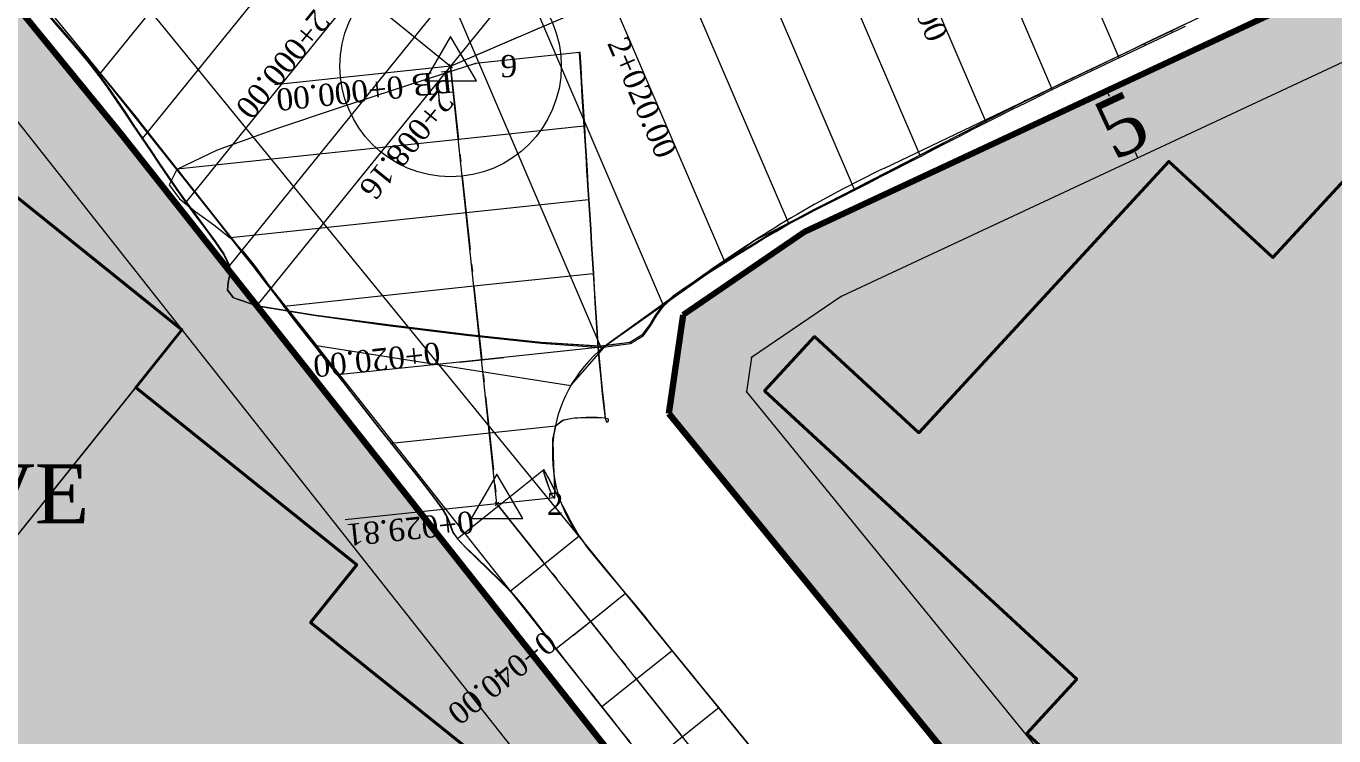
# Model space of a CAD drawing. Header units: metres. Extents: x 478603 to 489313, y 4282657 to 4289463.
# Drawn here: x 479917.1 to 480005.7, y 4286548.4 to 4286596.5 of the extents above; entities that cross this region are included whole.
import ezdxf

# ---------------------------------------------------------------- set-up
doc = ezdxf.new("R2010")
doc.units = ezdxf.units.M
for name, color, linetype, lineweight in [('ADAKENARI', 18, 'Continuous', 0), ('DEGER', 18, 'Continuous', 20), ('EKS_2', 5, 'Continuous', 0), ('EKS_6', 5, 'Continuous', 0), ('EKSENLER', 3, 'Continuous', 0), ('HAT_ENERJI_NAKIL_HAT', 18, 'Continuous', 0), ('HDA_2', 30, 'Continuous', 0), ('HDO_6', 30, 'Continuous', 0), ('ISLETME', 18, 'Continuous', 20), ('KALDIRIM', 11, 'Continuous', 0), ('KDA_6', 150, 'Continuous', 20), ('KDO_6', 150, 'Continuous', 20), ('KYA_2', 1, 'Continuous', 20), ('KYO_6', 1, 'Continuous', 20), ('MUSTEMILAT_CIZGISI', 18, 'Continuous', 50), ('PARSEL_ALAN', 254, 'Continuous', 0), ('PARSEL_SERA_ALAN', 9, 'Continuous', 40), ('PL_ALİNMAN', 1, 'Continuous', 0), ('PL_ENKESIT', 1, 'Continuous', 0), ('PL_KM', 4, 'Continuous', 0), ('PL_KMYAZI', 30, 'Continuous', 0), ('PL_SEMBOL', 7, 'Continuous', 0), ('PL_SOME', 7, 'Continuous', 0), ('PL_TOTFKM', 7, 'Continuous', 0), ('RAKORDMAN', 3, 'Continuous', 0), ('ROL_CEPHE', 1, 'Continuous', 0), ('SEV_KYA_HDA', 3, 'Continuous', 0), ('SEV_KYO_HDO', 3, 'Continuous', 0), ('SEV_KYO_YKO', 3, 'Continuous', 0), ('SEV_YKO_KDO', 3, 'Continuous', 0), ('SNR_YAPIYAK', 18, 'Continuous', 0), ('YKA_2', 33, 'Continuous', 0), ('YKA_6', 33, 'Continuous', 0), ('YKO_6', 33, 'Continuous', 0)]:
    doc.layers.add(name, color=color, linetype=linetype, lineweight=lineweight)
doc.styles.get("Standard").update_dxf_attribs({"font": 'times.ttf'})

# ---------------------------------------------------------------- blocks, each defined once
blk = doc.blocks.new('3')
at = {"layer": 'PL_SEMBOL'}
for p, q in [((0, 2), (-1.75, -1)), ((1.75, -1), (0, 2)), ((0.125, 0.125), (-0.125, -0.125)), ((-0.125, 0.125), (0.125, -0.125)), ((-1.75, -1), (1.75, -1))]:
    blk.add_line(p, q, dxfattribs=at)

msp = doc.modelspace()

# ---------------------------------------------------------------- hatches: boundary and pattern name
at = {"layer": 'PARSEL_ALAN'}
for points in [[(480169.869, 4286557.575), (480063.817, 4286659.084), (480010.797, 4286601.67), (479969.835, 4286582.554), (479961.602, 4286576.95), (479960.631, 4286570.264), (480064.323, 4286443.282)], [(479915.44, 4286599.397), (480050.105, 4286429.073), (480051.79, 4286400.221), (480044.611, 4286399.78), (479955.213, 4286376.266), (479925.654, 4286368.491), (479933.32, 4286401.749), (479850.67, 4286385.447), (479782.452, 4286391.846), (479751.198, 4286394.778)]]:
    msp.add_hatch(color=256, dxfattribs=at).paths.add_polyline_path(points)
at = {"layer": 'PARSEL_SERA_ALAN'}
for points in [[(480066.396, 4286452.897), (480052.29, 4286465.923), (480055.683, 4286469.596), (480034.524, 4286489.135), (480037.917, 4286492.808), (480009.706, 4286518.86), (480013.098, 4286522.534), (479984.887, 4286548.586), (479988.279, 4286552.259), (479967.121, 4286571.798), (479970.513, 4286575.471), (479977.566, 4286568.958), (479994.527, 4286587.325), (480001.58, 4286580.812), (480062.639, 4286646.931), (480161.377, 4286555.749)], [(479927.627, 4286575.921), (479924.497, 4286572.021), (479939.47, 4286560.003), (479936.341, 4286556.104), (479951.314, 4286544.085), (479948.184, 4286540.186), (479963.157, 4286528.167), (479960.027, 4286524.268), (479982.487, 4286506.24), (479979.357, 4286502.341), (479994.33, 4286490.323), (479991.201, 4286486.423), (480006.174, 4286474.405), (480003.044, 4286470.506), (480018.017, 4286458.487), (480014.887, 4286454.588), (480037.347, 4286436.56), (480034.217, 4286432.661), (480041.704, 4286426.652), (480019.795, 4286399.357), (480012.309, 4286405.366), (480006.049, 4286397.567), (479998.562, 4286403.577), (479989.173, 4286391.879), (479981.686, 4286397.888), (479972.297, 4286386.19), (479964.81, 4286392.2), (479958.551, 4286384.401), (479951.064, 4286390.41), (479954.194, 4286394.31), (479931.734, 4286412.337), (479928.604, 4286408.438), (479921.118, 4286414.447), (479911.728, 4286402.75), (479904.242, 4286408.759), (479897.982, 4286400.96), (479890.496, 4286406.97), (479884.236, 4286399.171), (479876.749, 4286405.18), (479870.49, 4286397.382), (479863.003, 4286403.391), (479853.614, 4286391.693), (479846.127, 4286397.702), (479842.997, 4286393.803), (479835.511, 4286399.812), (479832.381, 4286395.913), (479824.894, 4286401.922), (479818.635, 4286394.124), (479811.148, 4286400.133), (479808.018, 4286396.234), (479800.532, 4286402.243), (479797.402, 4286398.344), (479789.915, 4286404.353), (479786.785, 4286400.454), (479779.299, 4286406.463), (479773.039, 4286398.665), (479765.553, 4286404.674), (479912.654, 4286587.939)]]:
    msp.add_hatch(color=256, dxfattribs=at).paths.add_polyline_path(points)

# ---------------------------------------------------------------- linework, layer by layer
at = {"layer": 'ADAKENARI', "lineweight": 200}
for p, q in [((479806.29, 4286732.618), (479923.536, 4286589.157)), ((479969.835, 4286582.554), (480010.797, 4286601.67)), ((479923.536, 4286589.157), (480050.105, 4286429.073)), ((479961.602, 4286576.95), (479969.835, 4286582.554)), ((479960.631, 4286570.264), (479961.602, 4286576.95)), ((480029.148, 4286486.358), (479960.631, 4286570.264))]:
    msp.add_line(p, q, dxfattribs=at)
at = {"layer": 'EKS_2'}
for p in [(479943.386, 4286595.774, 953.806), (479952.127, 4286596.488, 954.332), (479947.533, 4286594.516, 954.069), (479945.838, 4286593.788, 953.972)]:
    msp.add_point(p, dxfattribs=at)
at = {"layer": 'EKS_6'}
for p in [(479946.365, 4286588.816, 954.151), (479946.892, 4286583.844, 954.333), (479947.418, 4286578.872, 954.514), (479947.945, 4286573.899, 954.696), (479948.472, 4286568.927, 954.877), (479948.979, 4286564.14, 955.052), (479949.095, 4286563.995, 955.059), (479952.212, 4286560.085, 955.24), (479955.33, 4286556.176, 955.421), (479958.447, 4286552.267, 955.603)]:
    msp.add_point(p, dxfattribs=at)
at = {"layer": 'EKSENLER'}
for p, q in [((479901.182, 4286629.941, 952.586), (479945.838, 4286593.788, 953.725)), ((479945.838, 4286593.788, 953.725), (480022.239, 4286626.59, 953.504)), ((479948.979, 4286564.14, 954.307), (479945.838, 4286593.788, 953.725)), ((480077.112, 4286403.454), (479948.979, 4286564.14, 954.307))]:
    msp.add_line(p, q, dxfattribs=at)
at = {"layer": 'HAT_ENERJI_NAKIL_HAT'}
msp.add_line((479898.112, 4286631.049), (480111.543, 4286369.645), dxfattribs=at)
at = {"layer": 'HDA_2'}
msp.add_polyline3d([(479918.727, 4286597.1, 952.414), (479919.394, 4286596.335, 952.462), (479920.055, 4286595.563, 952.511), (479920.713, 4286594.787, 952.56), (479921.365, 4286594.003, 952.608), (479922.001, 4286593.198, 952.657), (479922.607, 4286592.357, 952.704), (479923.199, 4286591.496, 952.75), (479923.784, 4286590.628, 952.797), (479924.367, 4286589.758, 952.844), (479924.948, 4286588.892, 952.891), (479925.527, 4286588.032, 952.937), (479926.107, 4286587.175, 952.983), (479926.69, 4286586.317, 953.03), (479927.281, 4286585.457, 953.076), (479927.895, 4286584.586, 953.124), (479928.551, 4286583.697, 953.173), (479929.222, 4286582.801, 953.223), (479929.875, 4286581.912, 953.272), (479930.458, 4286581.054, 953.319), (479930.842, 4286580.28, 953.357), (479930.866, 4286579.665, 953.38), (479930.743, 4286579.133, 953.4), (479930.71, 4286578.626, 953.419), (479931.099, 4286578.115, 953.442), (479932.703, 4286577.562, 953.505), (479936.551, 4286576.933, 953.519), (479941.574, 4286576.271, 953.537), (479946.898, 4286575.631, 953.557), (479951.975, 4286575.088, 953.576), (479955.986, 4286574.827, 953.591), (479957.983, 4286575.086, 953.694), (479958.868, 4286575.627, 953.748), (479959.361, 4286576.268, 953.789), (479959.756, 4286576.938, 953.829), (479960.239, 4286577.595, 953.871), (479960.931, 4286578.217, 953.911), (479961.76, 4286578.813, 953.955), (479962.637, 4286579.398, 954.001), (479963.529, 4286579.976, 954.047), (479964.416, 4286580.541, 954.092), (479965.288, 4286581.081, 954.11), (479966.15, 4286581.609, 954.128), (479967.009, 4286582.131, 954.145), (479967.87, 4286582.646, 954.163), (479968.738, 4286583.147, 954.18), (479969.621, 4286583.621, 954.172), (479970.511, 4286584.081, 954.163), (479971.405, 4286584.537, 954.155), (479972.299, 4286584.991, 954.146), (479973.192, 4286585.447, 954.137), (479974.084, 4286585.905, 954.113), (479974.975, 4286586.365, 954.088), (479975.865, 4286586.825, 954.064), (479976.756, 4286587.286, 954.039), (479977.646, 4286587.747, 954.015), (479978.536, 4286588.208, 953.99), (479979.427, 4286588.668, 953.966), (479980.317, 4286589.129, 953.941), (479981.208, 4286589.589, 953.916), (479982.1, 4286590.046, 953.891), (479982.993, 4286590.5, 953.866), (479983.888, 4286590.95, 953.841), (479984.784, 4286591.4, 953.817), (479985.68, 4286591.848, 953.792), (479986.577, 4286592.291, 953.767), (479987.478, 4286592.728, 953.741), (479988.381, 4286593.16, 953.716), (479989.284, 4286593.591, 953.691), (479990.187, 4286594.022, 953.665), (479991.091, 4286594.453, 953.64), (479991.993, 4286594.885, 953.615), (479992.896, 4286595.317, 953.589), (479993.799, 4286595.75, 953.564), (479994.701, 4286596.183, 953.539), (479995.604, 4286596.615, 953.514)], dxfattribs=at)
for p in [(479991.091, 4286594.453, 953.64), (479922.001, 4286593.198, 952.657), (479986.577, 4286592.291, 953.767), (479982.1, 4286590.046, 953.891), (479924.948, 4286588.892, 952.891), (479977.646, 4286587.747, 954.015), (479973.192, 4286585.447, 954.137), (479927.895, 4286584.586, 953.124), (479968.738, 4286583.147, 954.18), (479930.842, 4286580.28, 953.357), (479964.416, 4286580.541, 954.092), (479932.703, 4286577.562, 953.505), (479960.239, 4286577.595, 953.871), (479955.986, 4286574.827, 953.591)]:
    msp.add_point(p, dxfattribs=at)
at = {"layer": 'HDO_6'}
msp.add_polyline3d([(479954.559, 4286594.712, 953.745), (479954.623, 4286593.713, 953.782), (479954.686, 4286592.714, 953.819), (479954.749, 4286591.715, 953.856), (479954.812, 4286590.716, 953.893), (479954.876, 4286589.717, 953.93), (479954.939, 4286588.719, 953.968), (479955.002, 4286587.72, 954.005), (479955.065, 4286586.721, 954.042), (479955.128, 4286585.722, 954.079), (479955.192, 4286584.723, 954.116), (479955.255, 4286583.724, 954.153), (479955.318, 4286582.725, 954.19), (479955.381, 4286581.726, 954.227), (479955.444, 4286580.727, 954.265), (479955.508, 4286579.728, 954.302), (479955.571, 4286578.73, 954.339), (479955.634, 4286577.731, 954.376), (479955.697, 4286576.732, 954.413), (479955.76, 4286575.733, 954.45), (479955.824, 4286574.734, 954.487), (479955.872, 4286574.274, 954.577)], dxfattribs=at)
for p in [(479954.559, 4286594.712, 953.745), (479954.876, 4286589.717, 953.93), (479955.192, 4286584.723, 954.116), (479955.508, 4286579.728, 954.302), (479955.824, 4286574.734, 954.487)]:
    msp.add_point(p, dxfattribs=at)
at = {"layer": 'ISLETME'}
for p, q in [((479927.627, 4286575.921), (479912.654, 4286587.939)), ((479868.161, 4286501.835), (479927.627, 4286575.921))]:
    msp.add_line(p, q, dxfattribs=at)
at = {"layer": 'KALDIRIM'}
for p, q in [((479809.38, 4286731.208), (479924.697, 4286590.106)), ((479975.249, 4286586.883), (480010.828, 4286603.916)), ((479924.712, 4286590.087), (480051.128, 4286430.198)), ((479962.934, 4286579.595), (479956.627, 4286575.07)), ((480060.126, 4286432.62), (479954.837, 4286561.575))]:
    msp.add_line(p, q, dxfattribs=at)
msp.add_circle((479945.838, 4286593.788), 7.5, dxfattribs=at)
for centre, radius, start, end in [((480010.437, 4286513.38), 81.492, 115.5817, 125.65533), ((479962.071, 4286567.481), 9.339, 125.65533, 219.23098)]:
    msp.add_arc(centre, radius, start, end, dxfattribs=at)
at = {"layer": 'KDA_6'}
msp.add_polyline3d([(479947.517, 4286593.966, 953.936), (479942.91, 4286592.472, 953.81), (479938.355, 4286590.984, 953.685), (479933.96, 4286589.513, 953.565), (479930.01, 4286588.089, 953.456), (479927.27, 4286586.793, 953.377), (479926.758, 4286585.733, 953.413), (479927.449, 4286584.801, 953.448), (479928.564, 4286583.914, 953.492), (479929.783, 4286583.037, 953.538), (479930.902, 4286582.15, 953.581), (479931.784, 4286581.238, 953.616), (479932.515, 4286580.31, 953.648), (479933.191, 4286579.376, 953.679), (479933.854, 4286578.44, 953.71), (479934.531, 4286577.506, 953.742), (479935.237, 4286576.575, 953.786), (479935.964, 4286575.646, 953.831), (479936.697, 4286574.718, 953.875), (479937.431, 4286573.79, 953.92), (479938.163, 4286572.863, 953.965), (479938.889, 4286571.937, 954.033), (479939.613, 4286571.012, 954.1), (479940.337, 4286570.086, 954.168), (479941.064, 4286569.157, 954.236), (479941.801, 4286568.221, 954.304), (479942.556, 4286567.272, 954.363), (479943.314, 4286566.322, 954.423), (479944.057, 4286565.387, 954.482), (479944.749, 4286564.501, 954.537), (479945.297, 4286563.75, 954.582), (479945.582, 4286563.248, 954.593), (479945.729, 4286562.878, 954.6), (479945.844, 4286562.546, 954.607), (479945.996, 4286562.197, 954.613), (479946.293, 4286561.76, 954.623), (479946.865, 4286561.157, 954.645), (479947.587, 4286560.46, 954.671), (479948.358, 4286559.727, 954.699), (479949.135, 4286558.98, 954.728), (479949.874, 4286558.221, 954.755), (479950.539, 4286557.444, 954.806), (479951.161, 4286556.661, 954.855), (479951.768, 4286555.874, 954.904), (479952.371, 4286555.087, 954.953), (479952.978, 4286554.301, 955.001), (479953.593, 4286553.516, 955.047), (479954.213, 4286552.731, 955.093), (479954.836, 4286551.948, 955.139), (479955.458, 4286551.164, 955.185), (479956.081, 4286550.38, 955.231), (479956.701, 4286549.596, 955.259), (479957.321, 4286548.811, 955.287), (479957.941, 4286548.026, 955.314)], dxfattribs=at)
for p in [(479947.517, 4286593.966, 953.936), (479927.27, 4286586.793, 953.377), (479930.902, 4286582.15, 953.581), (479934.531, 4286577.506, 953.742), (479938.163, 4286572.863, 953.965), (479941.801, 4286568.221, 954.304), (479945.297, 4286563.75, 954.582), (479946.293, 4286561.76, 954.623), (479949.874, 4286558.221, 954.755), (479952.978, 4286554.301, 955.001), (479956.081, 4286550.38, 955.231)]:
    msp.add_point(p, dxfattribs=at)
at = {"layer": 'KDO_6'}
msp.add_polyline3d([(479956.32, 4286569.951, 954.778), (479955.564, 4286569.962, 954.751), (479954.815, 4286569.962, 954.725), (479954.09, 4286569.927, 954.699), (479953.429, 4286569.795, 954.675), (479952.942, 4286569.401, 954.653), (479952.776, 4286568.525, 954.675), (479952.782, 4286567.405, 954.701), (479952.842, 4286566.243, 954.729), (479952.898, 4286565.198, 954.754), (479952.887, 4286564.554, 954.77), (479952.746, 4286564.658, 954.764), (479952.538, 4286565.159, 954.748), (479952.324, 4286565.761, 954.729), (479952.161, 4286566.279, 954.713), (479952.158, 4286566.437, 954.708), (479952.453, 4286565.914, 954.726), (479952.913, 4286565.016, 954.756), (479953.435, 4286563.99, 954.791), (479953.985, 4286562.942, 954.827), (479954.558, 4286561.956, 954.861), (479955.169, 4286561.098, 954.898), (479955.797, 4286560.318, 954.933), (479956.431, 4286559.565, 954.968), (479957.067, 4286558.819, 955.003), (479957.702, 4286558.068, 955.037), (479958.336, 4286557.302, 955.099), (479958.968, 4286556.528, 955.161), (479959.6, 4286555.75, 955.223), (479960.232, 4286554.972, 955.284), (479960.864, 4286554.194, 955.346), (479961.496, 4286553.418, 955.399), (479962.128, 4286552.643, 955.451), (479962.761, 4286551.869, 955.503), (479963.393, 4286551.095, 955.555), (479964.026, 4286550.321, 955.608), (479964.658, 4286549.546, 955.621), (479965.291, 4286548.771, 955.635), (479965.924, 4286547.997, 955.648)], dxfattribs=at)
for p in [(479952.942, 4286569.401, 954.653), (479952.158, 4286566.437, 954.708), (479952.887, 4286564.554, 954.77), (479954.558, 4286561.956, 954.861), (479957.702, 4286558.068, 955.037), (479960.864, 4286554.194, 955.346), (479964.026, 4286550.321, 955.608)]:
    msp.add_point(p, dxfattribs=at)
at = {"layer": 'KYA_2'}
msp.add_polyline3d([(479918.689, 4286597.054, 953.007), (479919.357, 4286596.29, 953.037), (479920.02, 4286595.519, 953.067), (479920.679, 4286594.745, 953.097), (479921.332, 4286593.962, 953.127), (479921.969, 4286593.159, 953.157), (479922.578, 4286592.32, 953.178), (479923.17, 4286591.461, 953.199), (479923.757, 4286590.595, 953.22), (479924.342, 4286589.728, 953.241), (479924.925, 4286588.863, 953.262), (479925.505, 4286588.004, 953.297), (479926.086, 4286587.148, 953.332), (479926.669, 4286586.292, 953.367), (479927.26, 4286585.432, 953.402), (479927.875, 4286584.562, 953.438), (479928.532, 4286583.673, 953.473), (479929.204, 4286582.778, 953.509), (479929.858, 4286581.89, 953.545), (479930.442, 4286581.033, 953.578), (479930.827, 4286580.261, 953.606), (479930.851, 4286579.648, 953.618), (479930.727, 4286579.119, 953.628), (479930.694, 4286578.615, 953.638), (479931.084, 4286578.104, 953.651), (479932.691, 4286577.548, 953.685), (479936.548, 4286576.907, 953.83), (479941.583, 4286576.228, 954.019), (479946.918, 4286575.57, 954.219), (479952.005, 4286575.011, 954.409), (479956.024, 4286574.738, 954.559), (479958.023, 4286574.996, 954.57), (479958.906, 4286575.542, 954.575), (479959.395, 4286576.189, 954.58), (479959.787, 4286576.866, 954.584), (479960.267, 4286577.529, 954.588), (479960.958, 4286578.155, 954.605), (479961.785, 4286578.754, 954.623), (479962.662, 4286579.341, 954.642), (479963.553, 4286579.921, 954.661), (479964.439, 4286580.487, 954.68), (479965.311, 4286581.028, 954.699), (479966.173, 4286581.556, 954.718), (479967.032, 4286582.078, 954.736), (479967.893, 4286582.592, 954.755), (479968.762, 4286583.092, 954.774), (479969.645, 4286583.565, 954.78), (479970.536, 4286584.025, 954.786), (479971.43, 4286584.479, 954.793), (479972.324, 4286584.932, 954.799), (479973.218, 4286585.385, 954.805), (479974.111, 4286585.841, 954.81), (479975.003, 4286586.298, 954.815), (479975.895, 4286586.756, 954.819), (479976.787, 4286587.214, 954.824), (479977.678, 4286587.672, 954.829), (479978.569, 4286588.13, 954.831), (479979.461, 4286588.589, 954.834), (479980.352, 4286589.047, 954.836), (479981.244, 4286589.504, 954.839), (479982.137, 4286589.959, 954.841), (479983.032, 4286590.41, 954.844), (479983.928, 4286590.858, 954.846), (479984.824, 4286591.305, 954.849), (479985.721, 4286591.75, 954.852), (479986.62, 4286592.191, 954.854), (479987.522, 4286592.625, 954.855), (479988.426, 4286593.055, 954.855), (479989.33, 4286593.484, 954.856), (479990.234, 4286593.913, 954.856), (479991.139, 4286594.341, 954.856), (479992.043, 4286594.771, 954.863), (479992.946, 4286595.2, 954.87), (479993.85, 4286595.63, 954.877), (479994.754, 4286596.059, 954.884), (479995.658, 4286596.488, 954.891)], dxfattribs=at)
for p in [(479991.139, 4286594.341, 954.856), (479921.969, 4286593.159, 953.157), (479986.62, 4286592.191, 954.854), (479982.137, 4286589.959, 954.841), (479924.925, 4286588.863, 953.262), (479977.678, 4286587.672, 954.829), (479973.218, 4286585.385, 954.805), (479927.875, 4286584.562, 953.438), (479968.762, 4286583.092, 954.774), (479930.827, 4286580.261, 953.606), (479964.439, 4286580.487, 954.68), (479932.691, 4286577.548, 953.685), (479960.267, 4286577.529, 954.588), (479956.024, 4286574.738, 954.559)]:
    msp.add_point(p, dxfattribs=at)
at = {"layer": 'KYO_6'}
msp.add_polyline3d([(479954.591, 4286594.715, 954.063), (479954.653, 4286593.716, 954.088), (479954.715, 4286592.717, 954.113), (479954.777, 4286591.718, 954.138), (479954.839, 4286590.719, 954.164), (479954.901, 4286589.72, 954.189), (479954.963, 4286588.721, 954.209), (479955.024, 4286587.722, 954.229), (479955.086, 4286586.723, 954.25), (479955.147, 4286585.724, 954.27), (479955.209, 4286584.725, 954.29), (479955.271, 4286583.726, 954.315), (479955.333, 4286582.728, 954.34), (479955.396, 4286581.729, 954.365), (479955.458, 4286580.73, 954.39), (479955.519, 4286579.73, 954.415), (479955.578, 4286578.727, 954.443), (479955.637, 4286577.724, 954.471), (479955.696, 4286576.721, 954.499), (479955.759, 4286575.723, 954.528), (479955.83, 4286574.735, 954.555), (479955.919, 4286573.766, 954.6), (479956.016, 4286572.809, 954.645), (479956.116, 4286571.855, 954.689), (479956.218, 4286570.903, 954.733), (479956.32, 4286569.951, 954.778)], dxfattribs=at)
for p in [(479954.591, 4286594.715, 954.063), (479954.901, 4286589.72, 954.189), (479955.209, 4286584.725, 954.29), (479955.519, 4286579.73, 954.415), (479955.83, 4286574.735, 954.555)]:
    msp.add_point(p, dxfattribs=at)
at = {"layer": 'MUSTEMILAT_CIZGISI', "lineweight": 13}
msp.add_polyline3d([(479912.654, 4286587.939, 0), (479927.627, 4286575.921, 0), (479868.161, 4286501.835, 0), (479853.187, 4286513.853, 0), (479912.654, 4286587.939, 0)], close=True, dxfattribs=at)
at = {"layer": 'PARSEL_ALAN'}
for points in [[(480169.869, 4286557.575, 960.856), (480063.817, 4286659.084, 952.12), (480010.797, 4286601.67, 955.085), (479969.835, 4286582.554, 954.815), (479961.602, 4286576.95, 954.642), (479960.631, 4286570.264, 954.772), (480064.323, 4286443.282, 961.532), (480169.869, 4286557.575, 960.856)], [(480169.869, 4286557.575, 0), (480063.817, 4286659.084, 0), (480010.797, 4286601.67, 0), (479969.835, 4286582.554, 0), (479961.602, 4286576.95, 0), (479960.631, 4286570.264, 0), (480064.323, 4286443.282, 0), (480169.869, 4286557.575, 0)], [(479915.44, 4286599.397, 952.782), (480050.105, 4286429.073, 961.672), (480051.79, 4286400.221, 962.177), (480044.611, 4286399.78, 961.981), (479955.213, 4286376.266, 959.82), (479925.654, 4286368.491, 959.317), (479933.32, 4286401.749, 958.755), (479850.67, 4286385.447, 956.302), (479782.452, 4286391.846, 953.318), (479751.198, 4286394.778, 951.924), (479915.44, 4286599.397, 952.782)], [(479915.44, 4286599.397, 0), (480050.105, 4286429.073, 0), (480051.79, 4286400.221, 0), (480044.611, 4286399.78, 0), (479955.213, 4286376.266, 0), (479925.654, 4286368.491, 0), (479933.32, 4286401.749, 0), (479850.67, 4286385.447, 0), (479782.452, 4286391.846, 0), (479751.198, 4286394.778, 0), (479915.44, 4286599.397, 0)]]:
    msp.add_polyline3d(points, close=True, dxfattribs=at)
at = {"layer": 'PARSEL_SERA_ALAN'}
msp.add_polyline3d([(480066.396, 4286452.897, 0), (480052.29, 4286465.923, 0), (480055.683, 4286469.596, 0), (480034.524, 4286489.135, 0), (480037.917, 4286492.808, 0), (480009.706, 4286518.86, 0), (480013.098, 4286522.534, 0), (479984.887, 4286548.586, 0), (479988.279, 4286552.259, 0), (479967.121, 4286571.798, 0), (479970.513, 4286575.471, 0), (479977.566, 4286568.958, 0), (479994.527, 4286587.325, 0), (480001.58, 4286580.812, 0), (480062.639, 4286646.931, 0), (480161.377, 4286555.749, 0), (480066.396, 4286452.897, 0)], close=True, dxfattribs=at)
msp.add_polyline3d([(480066.396, 4286452.897, 0), (480052.29, 4286465.923, 0), (480055.683, 4286469.596, 0), (480034.524, 4286489.135, 0), (480037.917, 4286492.808, 0), (480009.706, 4286518.86, 0), (480013.098, 4286522.534, 0), (479984.887, 4286548.586, 0), (479988.279, 4286552.259, 0), (479967.121, 4286571.798, 0), (479970.513, 4286575.471, 0), (479977.566, 4286568.958, 0), (479994.527, 4286587.325, 0), (480001.58, 4286580.812, 0), (480062.639, 4286646.931, 0), (480161.377, 4286555.749, 0), (480066.396, 4286452.897, 0)], close=True, dxfattribs=at)
msp.add_polyline3d([(479765.553, 4286404.674, 0), (479912.654, 4286587.939, 0), (479927.627, 4286575.921, 0), (479927.627, 4286575.921, 0), (479924.497, 4286572.021, 0), (479939.47, 4286560.003, 0), (479936.341, 4286556.104, 0), (479951.314, 4286544.085, 0), (479948.184, 4286540.186, 0), (479963.157, 4286528.167, 0), (479960.027, 4286524.268, 0), (479982.487, 4286506.24, 0), (479979.357, 4286502.341, 0), (479994.33, 4286490.323, 0), (479991.201, 4286486.423, 0), (480006.174, 4286474.405, 0), (480003.044, 4286470.506, 0), (480018.017, 4286458.487, 0), (480014.887, 4286454.588, 0), (480037.347, 4286436.56, 0)], dxfattribs=at)
msp.add_polyline3d([(479765.553, 4286404.674, 0), (479912.654, 4286587.939, 0), (479927.627, 4286575.921, 0), (479927.627, 4286575.921, 0), (479924.497, 4286572.021, 0), (479939.47, 4286560.003, 0), (479936.341, 4286556.104, 0), (479951.314, 4286544.085, 0), (479948.184, 4286540.186, 0), (479963.157, 4286528.167, 0), (479960.027, 4286524.268, 0), (479982.487, 4286506.24, 0), (479979.357, 4286502.341, 0), (479994.33, 4286490.323, 0), (479991.201, 4286486.423, 0), (480006.174, 4286474.405, 0), (480003.044, 4286470.506, 0), (480018.017, 4286458.487, 0), (480014.887, 4286454.588, 0), (480037.347, 4286436.56, 0)], dxfattribs=at)
at = {"layer": 'PL_ALİNMAN'}
for p, q in [((479941.986, 4286596.906), (479945.838, 4286593.788)), ((479945.838, 4286593.788), (479950.433, 4286595.761)), ((479951.352, 4286596.155), (479951.811, 4286596.352)), ((479945.838, 4286593.788), (479946.365, 4286588.816)), ((479946.47, 4286587.822), (479946.523, 4286587.324)), ((479946.628, 4286586.33), (479947.155, 4286581.358)), ((479947.26, 4286580.363), (479947.313, 4286579.866)), ((479947.418, 4286578.872), (479947.945, 4286573.899)), ((479948.05, 4286572.905), (479948.103, 4286572.408)), ((479948.208, 4286571.413), (479948.735, 4286566.441)), ((479948.84, 4286565.447), (479948.893, 4286564.949)), ((479948.979, 4286564.14), (479952.096, 4286560.231)), ((479952.72, 4286559.449), (479953.031, 4286559.058)), ((479953.655, 4286558.276), (479956.772, 4286554.367)), ((479957.396, 4286553.585), (479957.707, 4286553.194)), ((479958.331, 4286552.413), (479961.448, 4286548.503))]:
    msp.add_line(p, q, dxfattribs=at)
at = {"layer": 'PL_ENKESIT'}
for points in [[(479981.198, 4286617.495, 953.997), (479981.204, 4286617.48, 953.829), (479981.208, 4286617.47, 953.879), (479984.289, 4286610.296, 954.035), (479991.087, 4286594.462, 953.69), (479991.091, 4286594.453, 953.64), (479991.139, 4286594.341, 954.856)], [(479940.547, 4286616.106, 953.315), (479940.507, 4286616.057, 952.687), (479940.501, 4286616.05, 952.737), (479931.727, 4286605.212, 953.016), (479922.007, 4286593.206, 952.707), (479922.001, 4286593.198, 952.657), (479921.969, 4286593.159, 953.157)], [(479976.206, 4286616.449, 953.985), (479976.207, 4286616.445, 953.939), (479976.211, 4286616.436, 953.989), (479979.694, 4286608.324, 954.165), (479986.573, 4286592.3, 953.817), (479986.577, 4286592.291, 953.767), (479986.62, 4286592.191, 954.854)], [(479971.214, 4286615.401, 954.007), (479971.214, 4286615.401, 954.099), (479975.1, 4286606.351, 954.296), (479982.096, 4286590.056, 953.941), (479982.1, 4286590.046, 953.891), (479982.137, 4286589.959, 954.841)], [(479960.72, 4286614.497, 953.839), (479960.721, 4286614.495, 954.293), (479965.911, 4286602.406, 954.556), (479973.188, 4286585.456, 954.187), (479973.192, 4286585.447, 954.137), (479973.218, 4286585.385, 954.805)], [(479966.002, 4286614.868, 953.97), (479966.002, 4286614.867, 954.198), (479970.505, 4286604.379, 954.427), (479977.642, 4286587.756, 954.065), (479977.646, 4286587.747, 954.015), (479977.678, 4286587.672, 954.829)], [(479944.358, 4286612.868, 953.374), (479944.331, 4286612.835, 952.953), (479944.325, 4286612.827, 953.003), (479935.613, 4286602.066, 953.279), (479924.954, 4286588.9, 952.941), (479924.948, 4286588.892, 952.891), (479924.925, 4286588.863, 953.262)], [(479956.086, 4286612.615, 953.727), (479956.087, 4286612.613, 954.341), (479961.316, 4286600.433, 954.607), (479968.734, 4286583.156, 954.23), (479968.738, 4286583.147, 954.18), (479968.762, 4286583.092, 954.774)], [(479951.453, 4286610.734, 953.612), (479951.454, 4286610.731, 954.265), (479956.722, 4286598.461, 954.532), (479964.412, 4286580.55, 954.142), (479964.416, 4286580.541, 954.092), (479964.439, 4286580.487, 954.68)], [(479948.175, 4286609.636, 953.531), (479948.156, 4286609.612, 953.218), (479948.149, 4286609.604, 953.268), (479939.499, 4286598.92, 953.543), (479927.901, 4286584.594, 953.174), (479927.895, 4286584.586, 953.124), (479927.875, 4286584.562, 953.438)], [(479946.82, 4286608.851, 953.508), (479946.821, 4286608.849, 954.063), (479952.127, 4286596.488, 954.332), (479960.235, 4286577.604, 953.921), (479960.239, 4286577.595, 953.871), (479960.267, 4286577.529, 954.588)], [(479951.998, 4286606.411, 953.767), (479951.98, 4286606.389, 953.483), (479951.973, 4286606.382, 953.533), (479943.386, 4286595.774, 953.806), (479930.849, 4286580.288, 953.407), (479930.842, 4286580.28, 953.357), (479930.827, 4286580.261, 953.606)], [(479942.187, 4286606.968, 953.422), (479942.187, 4286606.967, 953.798), (479947.533, 4286594.516, 954.069), (479955.982, 4286574.836, 953.641), (479955.986, 4286574.827, 953.591), (479956.024, 4286574.738, 954.559)], [(479954.41, 4286604.376, 953.918), (479954.394, 4286604.355, 953.65), (479954.387, 4286604.347, 953.7), (479945.838, 4286593.788, 953.972), (479932.709, 4286577.57, 953.555), (479932.703, 4286577.562, 953.505), (479932.691, 4286577.548, 953.685)], [(479954.591, 4286594.715, 954.063), (479954.559, 4286594.712, 953.745), (479954.55, 4286594.711, 953.795), (479947.517, 4286593.966, 953.936)], [(479954.901, 4286589.72, 954.189), (479954.876, 4286589.717, 953.93), (479954.866, 4286589.716, 953.98), (479946.365, 4286588.816, 954.151), (479927.29, 4286586.795, 953.768), (479927.27, 4286586.793, 953.377)], [(479955.209, 4286584.725, 954.29), (479955.192, 4286584.723, 954.116), (479955.182, 4286584.722, 954.166), (479946.892, 4286583.844, 954.333), (479930.923, 4286582.152, 954.012), (479930.902, 4286582.15, 953.581)], [(479955.519, 4286579.73, 954.415), (479955.508, 4286579.728, 954.302), (479955.498, 4286579.727, 954.352), (479947.418, 4286578.872, 954.514), (479934.556, 4286577.509, 954.256), (479934.531, 4286577.506, 953.742)], [(479955.83, 4286574.735, 954.555), (479955.824, 4286574.734, 954.487), (479955.814, 4286574.733, 954.537), (479947.945, 4286573.899, 954.696), (479938.189, 4286572.866, 954.5), (479938.163, 4286572.863, 953.965)], [(479952.942, 4286569.401, 954.653), (479952.941, 4286569.401, 954.787), (479948.472, 4286568.927, 954.877), (479941.823, 4286568.223, 954.743), (479941.801, 4286568.221, 954.304)], [(479952.158, 4286566.437, 954.708), (479952.156, 4286566.436, 955.059), (479949.095, 4286563.995, 955.059), (479946.31, 4286561.774, 955.059), (479946.293, 4286561.76, 954.623)], [(479952.887, 4286564.554, 954.77), (479952.885, 4286564.554, 955.052), (479948.979, 4286564.14, 955.052), (479945.321, 4286563.753, 955.052), (479945.297, 4286563.75, 954.582)], [(479954.558, 4286561.956, 954.861), (479954.557, 4286561.955, 955.24), (479952.212, 4286560.085, 955.24), (479949.893, 4286558.236, 955.24), (479949.874, 4286558.221, 954.755)], [(479957.702, 4286558.068, 955.037), (479957.7, 4286558.067, 955.421), (479955.33, 4286556.176, 955.421), (479952.994, 4286554.314, 955.421), (479952.978, 4286554.301, 955.001)], [(479960.864, 4286554.194, 955.346), (479960.863, 4286554.193, 955.603), (479958.447, 4286552.267, 955.603), (479956.095, 4286550.392, 955.603), (479956.081, 4286550.38, 955.231)], [(479964.026, 4286550.321, 955.608), (479964.025, 4286550.32, 955.784), (479961.564, 4286548.358, 955.784), (479959.196, 4286546.469, 955.784), (479959.18, 4286546.457, 955.37)]]:
    msp.add_polyline3d(points, dxfattribs=at)
at = {"layer": 'PL_KM'}
for p, q in [((479946.453, 4286573.741), (479949.437, 4286574.057)), ((479954.157, 4286555.241), (479956.502, 4286557.111))]:
    msp.add_line(p, q, dxfattribs=at)
at = {"layer": 'PL_SOME'}
for p in [(479945.838, 4286593.788), (479948.979, 4286564.14)]:
    msp.add_point(p, dxfattribs=at)
at = {"layer": 'RAKORDMAN'}
for p, q in [((479886.783, 4286636.498, 803.508), (479921.18, 4286594.41, 885.265)), ((479984.766, 4286591.439, 882.882), (480010.828, 4286603.916, 890.354)), ((479921.18, 4286594.41, 885.265), (479936.756, 4286574.855, 841.911)), ((479966.388, 4286581.941, 898.433), (479984.766, 4286591.439, 882.882)), ((479956.378, 4286574.885, 880.906), (479966.388, 4286581.941, 898.433)), ((479936.756, 4286574.855, 841.911), (479953.99, 4286572.163, 875.64)), ((479953.99, 4286572.163, 875.64), (479956.378, 4286574.885, 880.906))]:
    msp.add_line(p, q, dxfattribs=at)
for p in [(479921.18, 4286594.41, 885.265), (479984.766, 4286591.439, 882.882), (479966.388, 4286581.941, 898.433), (479936.756, 4286574.855, 841.911), (479956.378, 4286574.885, 880.906), (479953.99, 4286572.163, 875.64)]:
    msp.add_point(p, dxfattribs=at)
at = {"layer": 'ROL_CEPHE'}
for p, q in [((479990.316, 4286592.112), (479990.485, 4286591.75)), ((479992.43, 4286587.581), (479992.261, 4286587.944))]:
    msp.add_line(p, q, dxfattribs=at)
at = {"layer": 'SEV_KYA_HDA'}
for p, q in [((479919.357, 4286596.29, 953.037), (479919.376, 4286596.312, 952.75)), ((479994.754, 4286596.059, 954.884), (479994.728, 4286596.121, 954.212)), ((479920.679, 4286594.744, 953.097), (479920.714, 4286594.787, 952.56)), ((479992.946, 4286595.2, 954.87), (479992.896, 4286595.317, 953.589)), ((479991.139, 4286594.341, 954.856), (479991.115, 4286594.397, 954.248)), ((479921.969, 4286593.159, 953.157), (479921.985, 4286593.179, 952.907)), ((479989.33, 4286593.484, 954.856), (479989.284, 4286593.591, 953.691)), ((479987.522, 4286592.625, 954.855), (479987.5, 4286592.676, 954.298)), ((479923.169, 4286591.463, 953.199), (479923.197, 4286591.497, 952.75)), ((479985.721, 4286591.75, 954.852), (479985.68, 4286591.848, 953.792)), ((479983.928, 4286590.858, 954.846), (479983.908, 4286590.904, 954.344)), ((479924.34, 4286589.73, 953.241), (479924.352, 4286589.746, 953.042)), ((479982.137, 4286589.959, 954.841), (479982.1, 4286590.046, 953.891)), ((479980.352, 4286589.047, 954.836), (479980.335, 4286589.088, 954.388)), ((479925.51, 4286587.997, 953.297), (479925.532, 4286588.025, 952.937)), ((479978.569, 4286588.13, 954.831), (479978.536, 4286588.208, 953.99)), ((479976.786, 4286587.214, 954.824), (479976.771, 4286587.25, 954.432)), ((479926.684, 4286586.269, 953.368), (479926.695, 4286586.282, 953.199)), ((479975.003, 4286586.298, 954.815), (479974.975, 4286586.364, 954.088)), ((479973.218, 4286585.385, 954.805), (479973.205, 4286585.416, 954.471)), ((479927.875, 4286584.562, 953.438), (479927.895, 4286584.586, 953.124)), ((479971.431, 4286584.479, 954.793), (479971.406, 4286584.537, 954.155)), ((479969.646, 4286583.566, 954.78), (479969.634, 4286583.594, 954.476)), ((479929.108, 4286582.906, 953.504), (479929.117, 4286582.917, 953.36)), ((479967.889, 4286582.59, 954.755), (479967.866, 4286582.644, 954.163)), ((479966.16, 4286581.548, 954.717), (479966.148, 4286581.575, 954.422)), ((479930.315, 4286581.219, 953.571), (479930.332, 4286581.239, 953.309)), ((479964.439, 4286580.487, 954.68), (479964.416, 4286580.541, 954.092)), ((479962.734, 4286579.388, 954.643), (479962.722, 4286579.417, 954.324)), ((479930.736, 4286578.56, 953.64), (479930.742, 4286578.567, 953.53)), ((479961.056, 4286578.226, 954.607), (479961.03, 4286578.288, 953.917)), ((479932.534, 4286577.603, 953.681), (479932.546, 4286577.616, 953.498)), ((479959.601, 4286576.545, 954.582), (479959.585, 4286576.583, 954.196)), ((479956.024, 4286574.738, 954.559), (479956.005, 4286574.783, 954.075)), ((479958.076, 4286575.029, 954.57), (479958.037, 4286575.119, 953.697))]:
    msp.add_line(p, q, dxfattribs=at)
at = {"layer": 'SEV_KYO_HDO'}
for p, q in [((479954.715, 4286592.717, 954.113), (479954.701, 4286592.716, 953.966)), ((479954.839, 4286590.719, 954.164), (479954.812, 4286590.716, 953.893)), ((479954.963, 4286588.721, 954.209), (479954.951, 4286588.72, 954.088)), ((479955.086, 4286586.723, 954.25), (479955.065, 4286586.721, 954.042)), ((479955.209, 4286584.725, 954.29), (479955.2, 4286584.724, 954.203)), ((479955.334, 4286582.727, 954.34), (479955.318, 4286582.725, 954.19)), ((479955.458, 4286580.729, 954.39), (479955.451, 4286580.728, 954.327)), ((479955.578, 4286578.73, 954.443), (479955.571, 4286578.73, 954.339)), ((479955.83, 4286574.735, 954.555), (479955.824, 4286574.734, 954.487))]:
    msp.add_line(p, q, dxfattribs=at)
at = {"layer": 'SEV_KYO_YKO'}
msp.add_line((479955.696, 4286576.732, 954.499), (479955.687, 4286576.731, 954.481), dxfattribs=at)
at = {"layer": 'SEV_YKO_KDO'}
for p, q in [((479952.751, 4286568.375, 954.844), (479952.764, 4286568.376, 954.761)), ((479952.156, 4286566.436, 955.059), (479952.157, 4286566.436, 954.883)), ((479952.16, 4286566.301, 955.058), (479952.16, 4286566.301, 954.712)), ((479953.105, 4286564.634, 955.131), (479953.106, 4286564.635, 954.769)), ((479954.049, 4286562.829, 955.204), (479954.049, 4286562.829, 955.017)), ((479955.138, 4286561.139, 955.276), (479955.139, 4286561.14, 954.896)), ((479956.406, 4286559.592, 955.349), (479956.407, 4286559.593, 955.158)), ((479957.7, 4286558.067, 955.421), (479957.702, 4286558.068, 955.037)), ((479958.971, 4286556.522, 955.494), (479958.971, 4286556.522, 955.328)), ((479960.232, 4286554.969, 955.566), (479960.233, 4286554.97, 955.285)), ((479961.495, 4286553.418, 955.639), (479961.495, 4286553.418, 955.519)), ((479962.76, 4286551.869, 955.712), (479962.761, 4286551.87, 955.503)), ((479964.025, 4286550.32, 955.784), (479964.026, 4286550.32, 955.696)), ((479965.29, 4286548.771, 955.857), (479965.291, 4286548.771, 955.635))]:
    msp.add_line(p, q, dxfattribs=at)
at = {"layer": 'SNR_YAPIYAK'}
for p, q in [((480013.803, 4286597.556, 954.772), (479972.315, 4286578.193, 954.772)), ((479915.41, 4286591.373, 952.782), (480045.206, 4286427.208, 952.782)), ((479972.315, 4286578.193, 954.772), (479966.234, 4286574.055, 954.772)), ((479966.234, 4286574.055, 954.772), (479965.895, 4286571.723, 954.772)), ((479965.895, 4286571.723, 954.772), (480064.555, 4286450.903, 954.772))]:
    msp.add_line(p, q, dxfattribs=at)
for p in [(479972.315, 4286578.193, 954.815), (479972.315, 4286578.193, 954.815), (479966.234, 4286574.055, 954.642), (479966.234, 4286574.055, 954.642), (479965.895, 4286571.723, 954.772), (479965.895, 4286571.723, 954.772)]:
    msp.add_point(p, dxfattribs=at)
at = {"layer": 'YKA_2'}
msp.add_polyline3d([(479918.733, 4286597.108, 952.464), (479919.4, 4286596.343, 952.512), (479920.062, 4286595.571, 952.561), (479920.72, 4286594.795, 952.609), (479921.371, 4286594.01, 952.658), (479922.007, 4286593.206, 952.707), (479922.614, 4286592.364, 952.754), (479923.205, 4286591.503, 952.8), (479923.79, 4286590.635, 952.847), (479924.373, 4286589.766, 952.894), (479924.954, 4286588.9, 952.941), (479925.534, 4286588.039, 952.987), (479926.114, 4286587.182, 953.033), (479926.696, 4286586.325, 953.08), (479927.287, 4286585.465, 953.126), (479927.901, 4286584.594, 953.174), (479928.558, 4286583.705, 953.223), (479929.229, 4286582.808, 953.273), (479929.882, 4286581.92, 953.322), (479930.464, 4286581.061, 953.369), (479930.849, 4286580.288, 953.407), (479930.873, 4286579.672, 953.43), (479930.75, 4286579.14, 953.45), (479930.717, 4286578.634, 953.469), (479931.105, 4286578.122, 953.492), (479932.709, 4286577.57, 953.555), (479936.555, 4286576.941, 953.569), (479941.577, 4286576.28, 953.587), (479946.898, 4286575.64, 953.607), (479951.973, 4286575.097, 953.626), (479955.982, 4286574.836, 953.641), (479957.979, 4286575.095, 953.744), (479958.864, 4286575.636, 953.798), (479959.357, 4286576.277, 953.839), (479959.751, 4286576.947, 953.879), (479960.235, 4286577.604, 953.921), (479960.927, 4286578.226, 953.961), (479961.756, 4286578.822, 954.005), (479962.633, 4286579.408, 954.051), (479963.525, 4286579.985, 954.097), (479964.412, 4286580.55, 954.142), (479965.284, 4286581.091, 954.16), (479966.146, 4286581.619, 954.178), (479967.005, 4286582.14, 954.195), (479967.866, 4286582.655, 954.213), (479968.734, 4286583.156, 954.23), (479969.617, 4286583.63, 954.222), (479970.507, 4286584.091, 954.213), (479971.401, 4286584.546, 954.205), (479972.295, 4286585, 954.196), (479973.188, 4286585.456, 954.187), (479974.08, 4286585.914, 954.163), (479974.971, 4286586.374, 954.138), (479975.861, 4286586.834, 954.114), (479976.752, 4286587.295, 954.089), (479977.642, 4286587.756, 954.065), (479978.532, 4286588.217, 954.04), (479979.423, 4286588.678, 954.016), (479980.313, 4286589.138, 953.991), (479981.204, 4286589.598, 953.966), (479982.096, 4286590.056, 953.941), (479982.99, 4286590.509, 953.916), (479983.884, 4286590.96, 953.891), (479984.78, 4286591.409, 953.867), (479985.676, 4286591.857, 953.842), (479986.573, 4286592.3, 953.817), (479987.474, 4286592.737, 953.791), (479988.377, 4286593.169, 953.766), (479989.28, 4286593.6, 953.741), (479990.183, 4286594.031, 953.715), (479991.087, 4286594.462, 953.69), (479991.989, 4286594.894, 953.665), (479992.892, 4286595.327, 953.639), (479993.795, 4286595.759, 953.614), (479994.697, 4286596.192, 953.589), (479995.6, 4286596.624, 953.564)], dxfattribs=at)
for p in [(479991.087, 4286594.462, 953.69), (479922.007, 4286593.206, 952.707), (479986.573, 4286592.3, 953.817), (479982.096, 4286590.056, 953.941), (479924.954, 4286588.9, 952.941), (479977.642, 4286587.756, 954.065), (479973.188, 4286585.456, 954.187), (479927.901, 4286584.594, 953.174), (479968.734, 4286583.156, 954.23), (479930.849, 4286580.288, 953.407), (479964.412, 4286580.55, 954.142), (479932.709, 4286577.57, 953.555), (479960.235, 4286577.604, 953.921), (479955.982, 4286574.836, 953.641)]:
    msp.add_point(p, dxfattribs=at)
at = {"layer": 'YKA_6'}
msp.add_polyline3d([(479927.29, 4286586.795, 953.768), (479928.016, 4286585.867, 953.817), (479928.743, 4286584.938, 953.865), (479929.47, 4286584.009, 953.914), (479930.196, 4286583.081, 953.963), (479930.923, 4286582.152, 954.012), (479931.65, 4286581.224, 954.06), (479932.376, 4286580.295, 954.109), (479933.103, 4286579.366, 954.158), (479933.829, 4286578.438, 954.207), (479934.556, 4286577.509, 954.256), (479935.283, 4286576.58, 954.304), (479936.01, 4286575.651, 954.353), (479936.737, 4286574.722, 954.402), (479937.464, 4286573.794, 954.451), (479938.189, 4286572.866, 954.5), (479938.913, 4286571.94, 954.548), (479939.635, 4286571.014, 954.597), (479940.359, 4286570.088, 954.645), (479941.086, 4286569.159, 954.694), (479941.823, 4286568.223, 954.743), (479942.578, 4286567.274, 954.809), (479943.337, 4286566.324, 954.875), (479944.08, 4286565.389, 954.94), (479944.773, 4286564.503, 955.001), (479945.321, 4286563.753, 955.052), (479945.604, 4286563.253, 955.054), (479945.75, 4286562.885, 955.055), (479945.863, 4286562.555, 955.056), (479946.014, 4286562.208, 955.057), (479946.31, 4286561.774, 955.059), (479946.882, 4286561.171, 955.088), (479947.604, 4286560.474, 955.125), (479948.377, 4286559.742, 955.163), (479949.153, 4286558.995, 955.202), (479949.893, 4286558.236, 955.24), (479950.558, 4286557.459, 955.277), (479951.179, 4286556.675, 955.313), (479951.786, 4286555.888, 955.349), (479952.388, 4286555.101, 955.385), (479952.994, 4286554.314, 955.421), (479953.609, 4286553.528, 955.458), (479954.229, 4286552.744, 955.494), (479954.851, 4286551.96, 955.53), (479955.473, 4286551.176, 955.566), (479956.095, 4286550.392, 955.603), (479956.716, 4286549.607, 955.639), (479957.336, 4286548.823, 955.675), (479957.956, 4286548.038, 955.712)], dxfattribs=at)
for p in [(479927.29, 4286586.795, 953.768), (479930.923, 4286582.152, 954.012), (479934.556, 4286577.509, 954.256), (479938.189, 4286572.866, 954.5), (479941.823, 4286568.223, 954.743), (479945.321, 4286563.753, 955.052), (479946.31, 4286561.774, 955.059), (479949.893, 4286558.236, 955.24), (479952.994, 4286554.314, 955.421), (479956.095, 4286550.392, 955.603)]:
    msp.add_point(p, dxfattribs=at)
at = {"layer": 'YKO_6'}
msp.add_polyline3d([(479954.55, 4286594.711, 953.795), (479954.613, 4286593.712, 953.832), (479954.676, 4286592.713, 953.869), (479954.739, 4286591.714, 953.906), (479954.802, 4286590.715, 953.943), (479954.866, 4286589.716, 953.98), (479954.929, 4286588.718, 954.018), (479954.992, 4286587.719, 954.055), (479955.055, 4286586.72, 954.092), (479955.118, 4286585.721, 954.129), (479955.182, 4286584.722, 954.166), (479955.245, 4286583.722, 954.203), (479955.309, 4286582.723, 954.24), (479955.373, 4286581.723, 954.278), (479955.436, 4286580.724, 954.315), (479955.498, 4286579.727, 954.352), (479955.558, 4286578.735, 954.389), (479955.617, 4286577.743, 954.426), (479955.677, 4286576.75, 954.462), (479955.74, 4286575.75, 954.5), (479955.814, 4286574.733, 954.537), (479955.906, 4286573.684, 954.59), (479956.008, 4286572.627, 954.643), (479956.114, 4286571.596, 954.695), (479956.219, 4286570.652, 954.742), (479956.32, 4286569.951, 954.778), (479956.413, 4286569.7, 954.778), (479956.493, 4286569.692, 954.778), (479956.547, 4286569.769, 954.778), (479956.529, 4286569.869, 954.778), (479956.32, 4286569.951, 954.778), (479955.76, 4286569.991, 954.779), (479955.017, 4286569.991, 954.781), (479954.23, 4286569.947, 954.783), (479953.49, 4286569.804, 954.785), (479952.941, 4286569.401, 954.787), (479952.751, 4286568.521, 954.836), (479952.756, 4286567.401, 954.897), (479952.823, 4286566.241, 954.96), (479952.889, 4286565.197, 955.017), (479952.885, 4286564.554, 955.052), (479952.748, 4286564.659, 955.052), (479952.54, 4286565.159, 955.054), (479952.325, 4286565.761, 955.056), (479952.16, 4286566.278, 955.058), (479952.156, 4286566.436, 955.059), (479952.451, 4286565.913, 955.08), (479952.911, 4286565.015, 955.116), (479953.433, 4286563.989, 955.157), (479953.983, 4286562.941, 955.199), (479954.557, 4286561.955, 955.24), (479955.168, 4286561.097, 955.278), (479955.796, 4286560.317, 955.315), (479956.43, 4286559.564, 955.35), (479957.065, 4286558.818, 955.386), (479957.7, 4286558.067, 955.421), (479958.334, 4286557.301, 955.457), (479958.967, 4286556.527, 955.494), (479959.599, 4286555.749, 955.53), (479960.231, 4286554.971, 955.566), (479960.863, 4286554.193, 955.603), (479961.495, 4286553.417, 955.639), (479962.128, 4286552.643, 955.675), (479962.76, 4286551.868, 955.712), (479963.393, 4286551.094, 955.748), (479964.025, 4286550.32, 955.784), (479964.658, 4286549.545, 955.82), (479965.29, 4286548.771, 955.857), (479965.923, 4286547.996, 955.893)], dxfattribs=at)
for p in [(479954.55, 4286594.711, 953.795), (479954.866, 4286589.716, 953.98), (479955.182, 4286584.722, 954.166), (479955.498, 4286579.727, 954.352), (479955.814, 4286574.733, 954.537), (479952.941, 4286569.401, 954.787), (479952.156, 4286566.436, 955.059), (479952.885, 4286564.554, 955.052), (479954.557, 4286561.955, 955.24), (479957.7, 4286558.067, 955.421), (479960.863, 4286554.193, 955.603), (479964.025, 4286550.32, 955.784)]:
    msp.add_point(p, dxfattribs=at)

# ---------------------------------------------------------------- block references
at = {"layer": 'PL_SEMBOL'}
for p in [(479945.838, 4286593.788), (479948.979, 4286564.14)]:
    msp.add_blockref('3', p, dxfattribs=at)

# ---------------------------------------------------------------- texts
at = {"layer": 'DEGER'}
msp.add_text('İDARİ VE ', height=4, dxfattribs=at).set_placement((479895.001, 4286562.813))
at = {"layer": 'PL_KMYAZI'}
for s, rotation, p in [('2+040.00', 293.23548, (479974.806, 4286603.232)), ('2+000.00', 231.00702, (479936.603, 4286597.726)), ('2+020.00', 293.23548, (479956.428, 4286595.342)), ('0+020.00', 186.04677, (479945.052, 4286575.101)), ('0+040.00', 218.56926, (479952.244, 4286555.634))]:
    msp.add_text(s, height=1.5, rotation=rotation, dxfattribs=at).set_placement(p)
at = {"layer": 'PL_SEMBOL'}
for s, p in [('9', (479949.213, 4286593.038)), ('2', (479952.354, 4286563.39))]:
    msp.add_text(s, height=1.5, dxfattribs=at).set_placement(p)
at = {"layer": 'PL_TOTFKM'}
for s, rotation, p in [('%%UPB 0+000.00', 186.04677, (479945.87, 4286593.49)), ('%%U   2+008.16', 231.00702, (479946.071, 4286593.599)), ('%%U   0+029.81', 186.04677, (479949.01, 4286563.842))]:
    msp.add_text(s, height=1.5, rotation=rotation, dxfattribs=at).set_placement(p)
at = {"layer": 'ROL_CEPHE'}
msp.add_text('5', height=4, rotation=385.01812, dxfattribs=at).set_placement((479990.784, 4286587.365))

doc.saveas('drawing.dxf')
